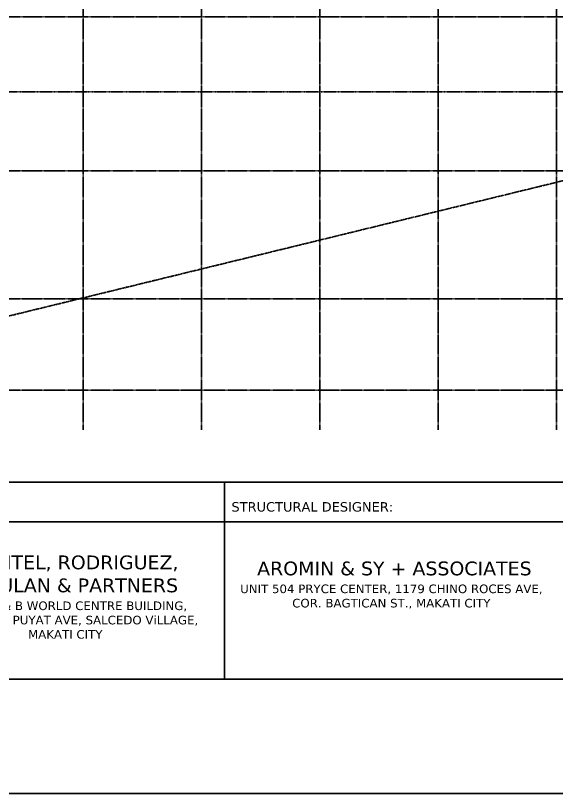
# Model space of a CAD drawing. Header units: inches. Extents: x -189245 to 740841, y -215444 to 469401.
# Drawn here: x 200340 to 214060, y -152678 to -132944 of the extents above; entities that cross this region are included whole.
import ezdxf

# ---------------------------------------------------------------- set-up
doc = ezdxf.new("R2010")
doc.units = ezdxf.units.IN
doc.header["$LTSCALE"] = 10
doc.header["$MEASUREMENT"] = 0
doc.linetypes.add('GRID NORMAL$0$GRID BASEMENT$0$GRID GROUND$0$GRID$0$$0$PHANTOM', pattern=[2.5, 1.25, -0.25, 0.25, -0.25, 0.25, -0.25])
doc.linetypes.add('HIDDEN', pattern=[0.375, 0.25, -0.125])
for name, color, linetype in [('3', 252, 'Continuous'), ('A-GRID', 8, 'Continuous'), ('GRID BASEMENT$0$A-PROPERTY LINE', 1, 'Continuous'), ('TSG- DIM-WALL SETOUT', 1, 'Continuous'), ('TSG- plaster', 4, 'Continuous')]:
    doc.layers.add(name, color=color, linetype=linetype)
doc.layers.add('DEFPOINT', color=7, linetype='Continuous', plot=False)
doc.layers.add('DEFPOINT @ 1', color=7, linetype='Continuous', plot=False)
doc.styles.add('loudet_font200', font='romans.shx')

# ---------------------------------------------------------------- blocks, each defined once
blk = doc.blocks.new('grid')
at = {"layer": 'A-GRID', "linetype": 'GRID NORMAL$0$GRID BASEMENT$0$GRID GROUND$0$GRID$0$$0$PHANTOM'}
for p, q in [((-74858.8, -228688.5), (-74858.8, -289256.3)), ((-71858.8, -228688.5), (-71858.8, -289256.3)), ((-68858.8, -228688.5), (-68858.8, -289256.3)), ((-65858.8, -228688.5), (-65858.8, -289256.3)), ((-62858.8, -228688.5), (-62858.8, -289256.3))]:
    blk.add_line(p, q, dxfattribs=at)
for points in [[(-100703.5, -278787), (-33688.1, -278784.6)], [(-100703.6, -282686.6), (-33688.1, -282686.6)], [(-100703.6, -285936.6), (-33688.1, -285936.6)], [(-100703.6, -288249.1), (-33688.1, -288249.1)]]:
    blk.add_lwpolyline(points, dxfattribs=at)

msp = doc.modelspace()

# ---------------------------------------------------------------- hatches: boundary and pattern name
at = {"layer": 'TSG- DIM-WALL SETOUT'}
h = msp.add_hatch(color=253, dxfattribs=at)
h.paths.add_polyline_path([(186285.29041, -132626.32537), (187185.29041, -132626.32537), (187185.29041, -133326.32537), (186285.29041, -133326.32537)])
h.paths.add_polyline_path([(197335.29041, -109930.85693), (198135.29041, -109930.85693), (198135.29041, -109230.85693), (197335.29041, -109230.85693)])
h.paths.add_polyline_path([(201710.2904, -122730.85693), (202410.2904, -122730.85693), (202410.2904, -121730.85693), (201710.2904, -121730.85693)])
h.paths.add_polyline_path([(207710.29041, -122730.85693), (208410.29041, -122730.85693), (208410.29041, -121730.85693), (207710.29041, -121730.85693)])
h.paths.add_polyline_path([(213710.29041, -122730.85693), (214410.29041, -122730.85693), (214410.29041, -121730.85693), (213710.29041, -121730.85693)])
h.paths.add_polyline_path([(219710.29041, -122730.85693), (220410.29041, -122730.85693), (220410.29041, -121730.85693), (219710.29041, -121730.85693)])
h.paths.add_polyline_path([(201710.2904, -117730.85693), (202410.2904, -117730.85693), (202410.2904, -116730.85693), (201710.2904, -116730.85693)])
h.paths.add_polyline_path([(204710.29041, -110230.85693), (205410.29041, -110230.85693), (205410.29041, -109230.85693), (204710.29041, -109230.85693)])
h.paths.add_polyline_path([(210710.29041, -110230.85693), (211410.29041, -110230.85693), (211410.29041, -109230.85693), (210710.29041, -109230.85693)])
h.paths.add_polyline_path([(197335.29041, -122730.85693), (198135.29041, -122730.85693), (198135.29041, -122030.85693), (197335.29041, -122030.85693)])
h.paths.add_polyline_path([(186285.29041, -115430.85693), (186285.29041, -116530.85693), (186985.29041, -116530.85693), (186985.29041, -115430.85693)])
h.paths.add_polyline_path([(197335.29041, -129330.85693), (198135.29041, -129330.85693), (198135.29041, -128630.85693), (197335.29041, -128630.85693)])
h.paths.add_polyline_path([(197335.29041, -103330.85693), (198135.29041, -103330.85693), (198135.29041, -102630.85693), (197335.29041, -102630.85693)])
h.paths.add_polyline_path([(192960.29041, -102580.85693), (194060.29, -102580.85683), (194060.29028, -103380.85683), (192960.29041, -103380.85693)])
h.paths.add_polyline_path([(213710.29041, -117730.85693), (214410.29041, -117730.85693), (214410.29041, -116730.85693), (213710.29041, -116730.85693)])
h.paths.add_polyline_path([(216710.64854, -110230.85693), (217410.64854, -110230.85693), (217410.64854, -109230.85693), (216710.64854, -109230.85693)])
h.paths.add_polyline_path([(219710.29041, -117730.85693), (220410.29041, -117730.85693), (220410.29041, -116730.85693), (219710.29041, -116730.85693)])
h.paths.add_polyline_path([(207710.29041, -117730.85693), (208410.29041, -117730.85693), (208410.29041, -116730.85693), (207710.29041, -116730.85693)])
h.paths.add_polyline_path([(186285.29041, -95230.85693), (187085.29041, -95230.85693), (187085.29041, -94530.85693), (186285.29041, -94530.85693)])
h.paths.add_polyline_path([(186285.29041, -99330.85985), (187185.29041, -99330.85985), (187185.29041, -98630.85985), (186285.29041, -98630.85985)])
h.paths.add_polyline_path([(186285.29041, -107330.85693), (187285.29041, -107330.85693), (187285.29041, -106630.85693), (186285.29041, -106630.85693)])
h.paths.add_polyline_path([(186285.29041, -124630.85693), (187285.29041, -124630.85693), (187285.29041, -125330.85693), (186285.29041, -125330.85693)])
h.paths.add_polyline_path([(192960.29041, -128580.85704), (194060.29, -128580.85693), (194060.29028, -129380.85693), (192960.29041, -129380.85704)])
h.paths.add_polyline_path([(186285.29041, -136730.85693), (187085.29041, -136730.85693), (187085.29041, -137430.85693), (186285.29041, -137430.85693)])
edge = h.paths.add_edge_path()
edge.add_line((233760.29041, -115230.85693), (233760.29041, -113730.85693))
edge = h.paths.add_edge_path()
edge.add_line((233760.29041, -121230.85693), (233760.29041, -122730.85693))
h.paths.add_polyline_path([(233160.29041, -115230.85693), (233760.29041, -115230.85693), (233760.29041, -113730.85693), (233160.29041, -113730.85693)])
h.paths.add_polyline_path([(233160.29041, -116730.85693), (233760.29041, -116730.85693), (233760.29041, -118230.85693), (233160.29041, -118230.85693)])
h.paths.add_polyline_path([(233160.29041, -109230.85693), (233760.29041, -109230.85693), (233760.29041, -110730.85693), (233160.29041, -110730.85693)])
edge = h.paths.add_edge_path()
edge.add_line((233160.29041, -121230.85693), (233160.29041, -122730.85693))
h.paths.add_polyline_path([(233160.29041, -121230.85693), (233760.29041, -121230.85693), (233760.29041, -122730.85693), (233160.29041, -122730.85693)])

# ---------------------------------------------------------------- linework, layer by layer
at = {"layer": '3', "color": 251, "linetype": 'GRID NORMAL$0$GRID BASEMENT$0$GRID GROUND$0$GRID$0$$0$PHANTOM', "flags": 128}
msp.add_lwpolyline([(237371.35219, -102411.03171), (236907.36937, -111088.63621), (237289.02822, -123192.62054), (238264.2428, -131263.91886), (183600.45806, -144612.45953), (182343.32397, -137766.93444), (181388.25096, -130469.16522), (180807.8851, -123132.083), (180604.30197, -115794.90685), (180780.48662, -108467.02455), (181335.07245, -101137.97723), (182262.72419, -93856.83294), (183496.50524, -87007.06036), (237390.30657, -102403.83529)], dxfattribs=at)
at = {"layer": 'DEFPOINT', "color": 5}
msp.add_line((161847.93173, -144778.22268), (257047.93173, -144778.22268), dxfattribs=at)
at = {"layer": 'DEFPOINT'}
for p, q in [((205643.4065, -149778.22268), (205643.4065, -144778.22268)), ((161847.93173, -145786.75492), (257047.93173, -145786.75492))]:
    msp.add_line(p, q, dxfattribs=at)
at = {"layer": 'DEFPOINT', "color": 2}
msp.add_lwpolyline([(155754.93173, -152678.22268), (260754.93173, -152678.22268), (260754.93173, -78428.22268), (155754.93173, -78428.22268)], close=True, dxfattribs=at)
at = {"layer": 'DEFPOINT', "color": 5}
msp.add_lwpolyline([(161847.93173, -149778.22268), (257047.93173, -149778.22268), (257047.93173, -81328.22268), (161847.93173, -81328.22268)], close=True, dxfattribs=at)
at = {"layer": 'GRID BASEMENT$0$A-PROPERTY LINE', "color": 1, "linetype": 'HIDDEN'}
msp.add_lwpolyline([(186283.13413, -89517.85791), (191658.13413, -89517.85791), (191658.13413, -91830.39122), (198133.13413, -91830.39122), (198133.13413, -97075.86731), (218735.81013, -97079.96953), (233758.13424, -101367.38548), (233757.50163, -128185.97147), (223446.58652, -130612.19041), (223446.58652, -134880.39122), (198133.43556, -134875.86731), (198133.13413, -140130.39122), (191658.13413, -140130.39122), (191658.13413, -142443.39024), (186283.13413, -142443.40837), (186283.13413, -136830.39122), (185091.91617, -136830.39122, -0.0757802204), (185286.35134, -95130.39122), (186283.13412, -95130.39122), (186283.13413, -89517.85791)], format="xyb", dxfattribs=at)

# ---------------------------------------------------------------- block references
at = {"layer": 'TSG- plaster'}
msp.add_blockref('grid', (276916.94016, 145805.75787), dxfattribs=at)

# ---------------------------------------------------------------- texts
at = {"layer": 'DEFPOINT', "linetype": 'Continuous', "insert": (205815.73081, -145287.82213), "char_height": 239.5008, "width": 4464.9539396, "attachment_point": 1, "style": 'loudet_font200'}
msp.add_mtext('{\\fVerdana|b0|i0|c0|p34;STRUCTURAL DESIGNER:}', dxfattribs=at)
at = {"layer": 'DEFPOINT @ 1', "linetype": 'Continuous', "char_height": 388.8, "attachment_point": 5, "style": 'loudet_font200'}
for s, insert in [('{\\fVerdana|b0|i0|c0|p34;\\H0.90021x;PIMENTEL, RODRIGUEZ,\\PSIMBULAN & PARTNERS\\H1.1108x;\\P\\H0.56x;UNIT 14A & B WORLD CENTRE BUILDING,\\P330 SEN. GIL PUYAT AVE, SALCEDO ViLLAGE, \\PMAKATI CITY}', (201601.25121, -147698.60204)), ('{\\fVerdana|b0|i0|c0|p34;\\H0.90021x; AROMIN & SY + ASSOCIATES\\H1.1109x;\\P\\H0.56x;UNIT 504 PRYCE CENTER, 1179 CHINO ROCES AVE,\\PCOR. BAGTICAN ST., MAKATI CITY}', (209872.16625, -147394.34258))]:
    msp.add_mtext(s, dxfattribs=dict(at, insert=insert))

doc.saveas('drawing.dxf')
